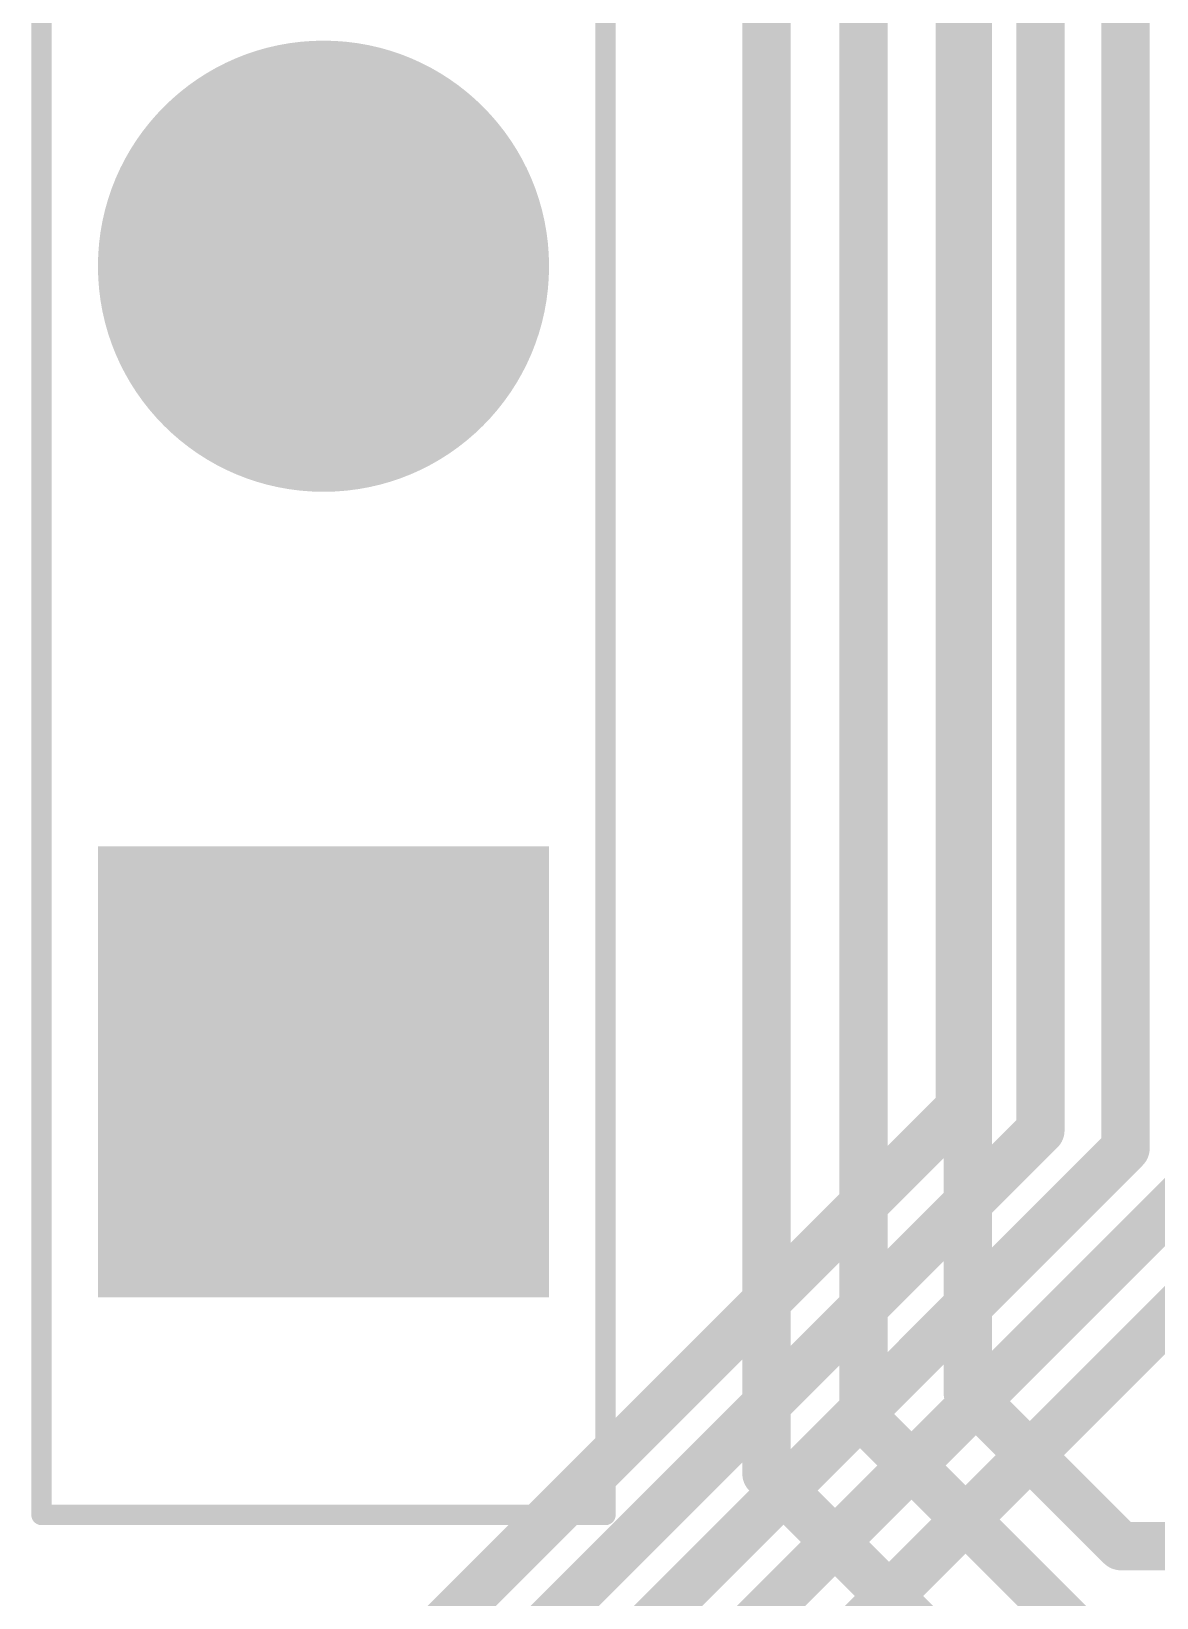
# Model space of a CAD drawing. Header units: millimetres. Extents: x -0.15 to 3.79, y -0.54 to 3.26.
# Drawn here: x 2.4406 to 2.7156, y 0.7968 to 1.1795 of the extents above; entities that cross this region are included whole.
import ezdxf

# ---------------------------------------------------------------- set-up
doc = ezdxf.new("R2010")
doc.units = ezdxf.units.MM
doc.header["$MEASUREMENT"] = 0
for name, color, linetype in [('BottomLayer', 5, 'Continuous'), ('BottomSolder', 6, 'Continuous'), ('MultiLayer', 9, 'Continuous'), ('PadHoleLayer', 156, 'Continuous'), ('TopLayer', 1, 'Continuous'), ('TopOverlay', 2, 'Continuous'), ('TopSolder', 216, 'Continuous')]:
    doc.layers.add(name, color=color, linetype=linetype)

# ---------------------------------------------------------------- blocks, each defined once
blk = doc.blocks.new('C_____T________B__1')
at = {"layer": 'BottomLayer'}
blk.add_hatch(color=5, dxfattribs=at).paths.add_polyline_path([(-0.44882, 0.05512), (-0.33858, 0.05512), (-0.33858, -0.05512), (-0.44882, -0.05512)])
h = blk.add_hatch(color=5, dxfattribs=at)
edge = h.paths.add_edge_path()
edge.add_arc((-0.19685, 0), 0.05512, 0, 360)
at = {"layer": 'BottomSolder'}
h = blk.add_hatch(color=6, dxfattribs=at)
edge = h.paths.add_edge_path()
edge.add_arc((-0.3937, 0), 0.0315, 0, 360)
h = blk.add_hatch(color=6, dxfattribs=at)
edge = h.paths.add_edge_path()
edge.add_arc((-0.19685, 0), 0.0315, 0, 360)
at = {"layer": 'MultiLayer'}
blk.add_hatch(color=9, dxfattribs=at).paths.add_polyline_path([(-0.44882, 0.05512), (-0.33858, 0.05512), (-0.33858, -0.05512), (-0.44882, -0.05512)])
h = blk.add_hatch(color=9, dxfattribs=at)
edge = h.paths.add_edge_path()
edge.add_arc((-0.19685, 0), 0.05512, 0, 360)
at = {"layer": 'PadHoleLayer'}
h = blk.add_hatch(color=156, dxfattribs=at)
edge = h.paths.add_edge_path()
edge.add_arc((-0.3937, 0), 0.0315, 0, 360)
h = blk.add_hatch(color=156, dxfattribs=at)
edge = h.paths.add_edge_path()
edge.add_arc((-0.19685, 0), 0.0315, 0, 360)
at = {"layer": 'TopLayer'}
blk.add_hatch(color=1, dxfattribs=at).paths.add_polyline_path([(-0.44882, 0.05512), (-0.33858, 0.05512), (-0.33858, -0.05512), (-0.44882, -0.05512)])
h = blk.add_hatch(color=1, dxfattribs=at)
edge = h.paths.add_edge_path()
edge.add_arc((-0.19685, 0), 0.05512, 0, 360)
at = {"layer": 'TopSolder'}
h = blk.add_hatch(color=216, dxfattribs=at)
edge = h.paths.add_edge_path()
edge.add_arc((-0.3937, 0), 0.0315, 0, 360)
h = blk.add_hatch(color=216, dxfattribs=at)
edge = h.paths.add_edge_path()
edge.add_arc((-0.19685, 0), 0.0315, 0, 360)
at = {"layer": 'TopOverlay', "const_width": 0.005}
for points in [[(-0.50197, 0.0689), (0.50197, 0.0689)], [(-0.50197, 0.0689), (-0.50197, -0.0689)], [(-0.50197, -0.0689), (0.50197, -0.0689)]]:
    blk.add_lwpolyline(points, dxfattribs=at)
at = {"layer": 'TopOverlay', "const_width": 0.0025}
for points in [[(-0.50322, 0.0689, 1), (-0.50072, 0.0689, 1)], [(-0.50322, 0.0689, 1), (-0.50072, 0.0689, 1)], [(-0.50322, -0.0689, 1), (-0.50072, -0.0689, 1)], [(-0.50322, -0.0689, 1), (-0.50072, -0.0689, 1)]]:
    blk.add_lwpolyline(points, format="xyb", close=True, dxfattribs=at)

msp = doc.modelspace()

# ---------------------------------------------------------------- linework, layer by layer
at = {"layer": 'BottomLayer', "const_width": 0.01181}
for points in [[(2.66752, 0.91652), (2.66752, 1.73462)], [(2.68718, 0.91099), (2.68718, 1.51978)], [(2.708, 0.90662), (2.708, 1.51278)], [(2.51071, 0.75971), (2.66752, 0.91652)], [(2.51554, 0.73935), (2.68718, 0.91099)], [(2.52192, 0.72054), (2.708, 0.90662)], [(2.52757, 0.701), (2.729, 0.90243)], [(2.611, 0.758), (2.749, 0.896)]]:
    msp.add_lwpolyline(points, dxfattribs=at)
at = {"layer": 'BottomLayer', "const_width": 0.00591}
for points in [[(2.66456, 0.91652, 1), (2.67047, 0.91652, 1)], [(2.66456, 0.91652, 1), (2.67047, 0.91652, 1)], [(2.68423, 0.91099, 1), (2.69014, 0.91099, 1)], [(2.68423, 0.91099, 1), (2.69014, 0.91099, 1)], [(2.70505, 0.90662, 1), (2.71095, 0.90662, 1)], [(2.70505, 0.90662, 1), (2.71095, 0.90662, 1)]]:
    msp.add_lwpolyline(points, format="xyb", close=True, dxfattribs=at)
at = {"layer": 'TopLayer', "const_width": 0.01181}
for points in [[(2.62025, 0.82712), (2.62025, 2.06728)], [(2.644, 0.84077), (2.644, 2.04378)], [(2.66945, 0.84682), (2.66945, 2.008)], [(2.66945, 0.84682), (2.70687, 0.8094)], [(2.644, 0.84077), (2.70687, 0.77791)], [(2.62025, 0.82712), (2.69899, 0.74838)], [(2.70687, 0.8094), (3.26395, 0.8094)]]:
    msp.add_lwpolyline(points, dxfattribs=at)
at = {"layer": 'TopLayer', "const_width": 0.00591}
for points in [[(2.66649, 0.84682, 1), (2.6724, 0.84682, 1)], [(2.66649, 0.84682, 1), (2.6724, 0.84682, 1)], [(2.64105, 0.84077, 1), (2.64695, 0.84077, 1)], [(2.64105, 0.84077, 1), (2.64695, 0.84077, 1)], [(2.6173, 0.82712, 1), (2.62321, 0.82712, 1)], [(2.6173, 0.82712, 1), (2.62321, 0.82712, 1)], [(2.70392, 0.8094, 1), (2.70982, 0.8094, 1)], [(2.70392, 0.8094, 1), (2.70982, 0.8094, 1)]]:
    msp.add_lwpolyline(points, format="xyb", close=True, dxfattribs=at)

# ---------------------------------------------------------------- block references
at = {"rotation": 90}
msp.add_blockref('C_____T________B__1', (2.512, 1.319), dxfattribs=at)

doc.saveas('drawing.dxf')
